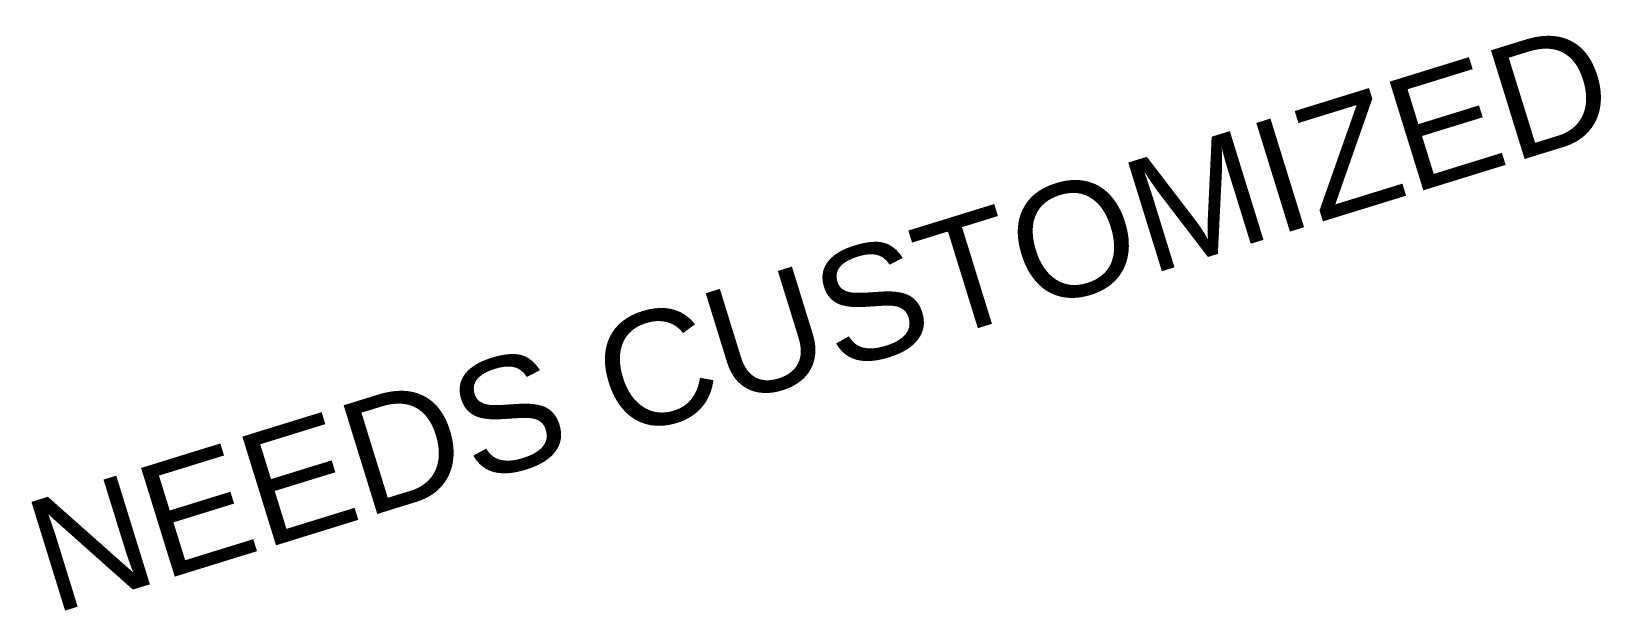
# Model space of a CAD drawing. Header units: feet. Extents: x 25219 to 26042, y 16169 to 16473.
import ezdxf

# ---------------------------------------------------------------- set-up
doc = ezdxf.new("R2010")
doc.units = ezdxf.units.FT
doc.header["$MEASUREMENT"] = 0
doc.styles.add('TITLE BBLOCK TEXT', font='ARIALUNI.TTF')

msp = doc.modelspace()

# ---------------------------------------------------------------- texts
at = {"layer": 'Defpoints', "color": 1, "style": 'TITLE BBLOCK TEXT'}
msp.add_text('NEEDS CUSTOMIZED', height=59.6129, rotation=17.1954, dxfattribs=at).set_placement((25230.14, 16167.22))

doc.saveas('drawing.dxf')
